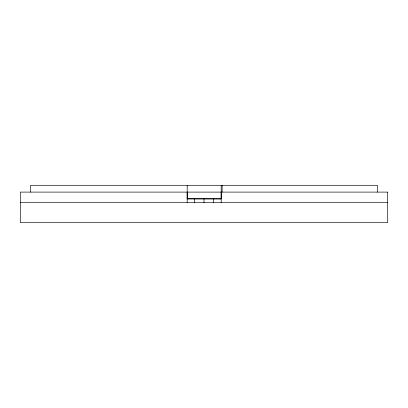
<?xml version="1.0" encoding="UTF-8"?>
<svg xmlns="http://www.w3.org/2000/svg" width="408" height="408" viewBox="0 0 408 408"><rect width="100%" height="100%" fill="white"/><g stroke="black" fill="none" stroke-linecap="round" stroke-linejoin="round"><path stroke-width="0.61" d="M187.18 202.725L187.185 192.102M221.177 202.664L221.182 192.102M221.177 198.839L187.175 198.839L221.182 198.9L221.182 185.298M20.4 202.302L387.6 202.302M213.603 198.9L213.603 202.725M203.99 198.9L203.995 202.725M194.381 198.9L194.386 202.725M377.4 192.102L377.4 185.298L30.6 185.298L30.6 192.102M222.125 185.298L222.125 192.102M187.185 185.298L187.175 198.9M387.6 192.102L20.4 192.102L20.4 222.702L387.6 222.702L387.6 192.102"/></g></svg>
